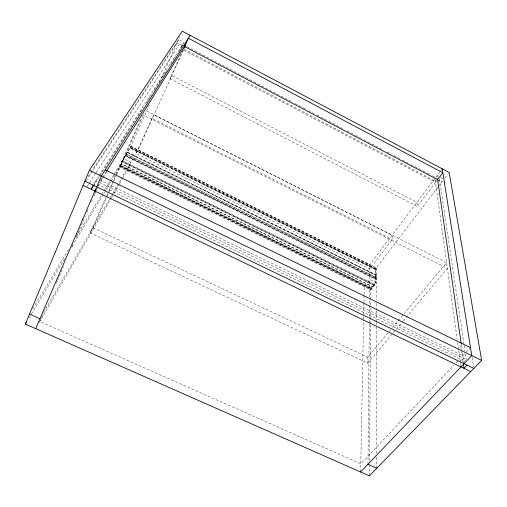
<?xml version="1.0" encoding="UTF-8"?>
<svg xmlns="http://www.w3.org/2000/svg" width="507" height="507" viewBox="0 0 507 507"><rect width="100%" height="100%" fill="white"/><g stroke="black" fill="none" stroke-linecap="round" stroke-linejoin="round"><path stroke-width="0.38" stroke-dasharray="2.54 1.9" d="M374.09 285.359L374.09 284.592L122.498 161.15L122.117 161.777L374.09 285.359L372.981 287.044L121.224 163.71L372.981 286.785M374.312 284.307L374.312 285.333L122.143 161.644L122.65 160.808L374.312 284.307L374.534 284.021A1.686 0.532 -63.8 0 0 375.421 281.86L375.414 278.33L376.08 277.475L126.129 154.318M371.878 288.204L120.59 165.212L371.878 288.204L370.997 289.339L119.982 166.581M369.394 475.845L369.47 465.553M369.508 460.806L370.516 324.695M370.522 323.91L370.554 319.949M370.56 319.157L370.642 308.079M370.668 304.916L370.699 300.169M370.706 299.377L370.794 288.775L374.312 284.053A1.679 0.532 -63.8 0 0 375.199 281.892L375.186 269.496L376.27 267.962M370.997 289.339L371.004 288.572L374.09 284.592M367.968 464.279L369.305 323.732M369.311 322.946L369.343 319.784M369.375 316.628L369.533 300.049M369.565 296.887L369.869 264.667L434.987 178.432M106.451 196.095L90.138 232.852L367.67 363.215L367.74 357.175L392.012 328.105M360.616 471.973L363.582 319.936M363.601 319.144L363.912 303.306M363.925 302.514L364.064 295.391M364.077 294.599L364.235 286.683L369.73 279.515L376.314 282.754L370.775 289.877L119.703 167.133L123.524 158.533L130.964 162.189L127.092 170.745L123.131 177.583M42.62 315.018L39.812 321.533L360.781 463.785L453.942 365.186M56.359 283.179L57.297 281.005M57.608 280.282L63.54 266.536M71.658 247.72L72.596 245.546M76.031 237.587L85.398 215.881M86.957 212.262L87.895 210.088M91.33 202.128L92.261 199.961M93.827 196.342L94.765 194.168M95.075 193.446L96.013 191.278M96.324 190.55L97.883 186.937M98.2 186.208L98.821 184.763L459.9 358.88L458.816 360.027M101.248 179.142L100.633 180.562L462.904 355.699L470.521 347.637M106.774 195.372L108.371 191.773M108.694 191.05L140.997 118.258M111.16 181.341L120.362 165.947L122.802 160.459M90.138 232.852L93.104 227.751L113.6 181.639M113.923 180.923L116.483 175.156M116.806 174.433L144.026 113.2M114.126 174.085L130.901 146.327L149.831 103.891M159.452 82.318L179.801 36.7M181.233 47.664L182.723 44.369M179.117 50.998L183.718 43M151.999 118.296L136.009 153.507L369.825 269.033L392.228 239.507L392.082 235.254L154.02 114.88L151.999 118.296L392.228 239.507M183.768 50.206L435.538 182.419L417.318 206.431L169.972 78.699L181.474 53.362M181.791 52.658L182.748 50.542M122.776 160.599L122.979 160.073M183.616 49.743L138.113 149.895L122.618 176.537M122.948 160.212L123.765 158.507M123.15 159.794L123.917 158.247M39.254 322.496L111.261 198.091M111.66 197.407L119.177 184.415M119.57 183.737L122.738 178.268M43.551 312.54L109.905 198.408M110.304 197.724L122.225 177.222M29.013 317.997L64.801 258.462M72.121 246.288L104.657 192.166M105.063 191.488L110.754 182.019M32.797 308.643L69.167 248.462M76.525 236.294L101.457 195.043M101.863 194.371L103.498 191.665M103.91 190.987L109.626 181.525M110.038 180.847L113.714 174.763M123.892 158.38L130.863 146.403L376.27 267.93M169.972 78.699L171.898 75.537L416.944 202.331L417.318 206.431M100.906 180.124L102.167 178.115M102.585 177.45L106.356 171.423M98.035 186.018L102.851 178.306M103.27 177.64L106.622 172.272M99.575 176.284L94.074 184.954L95.874 180.733L98.726 182.108M99.999 175.618L143.151 107.642M146.117 102.978L151.618 94.315M154.153 90.316L159.654 81.652M162.62 76.988L167.272 69.655M170.65 64.338L175.745 56.315M93.953 183.743L99.055 175.739M99.264 175.409L183.591 43.006M87.141 186.456L95.734 173.204M96.159 172.545L179.491 44.02M86.146 180.765L177.095 42.759L182.533 45.624M87.926 176.506L90.544 172.551M90.975 171.892L178.565 39.47L184.016 42.341M435.811 177.342L440.355 171.334M440.824 170.707L442.243 168.831M435.367 181.189L436.197 180.099M437.902 181.76L439.563 179.573M438.029 187.058L376.27 267.835L376.359 300.112M438.511 186.43L443.105 180.422M444.886 178.09L448.213 173.743M130.629 146.865L376.055 268.361L375.408 269.217L375.414 278.077L125.793 155.142M376.061 269.578L376.276 269.293L130.185 147.512L130.033 147.854L376.061 269.578L376.055 268.361M376.074 275.231L376.289 274.946L127.39 152.138L127.238 152.48L376.074 275.231L376.074 277.221L375.414 278.077M376.08 279.484L376.302 279.199L125.286 155.617L125.134 155.966L376.08 279.484L376.08 277.475M392.519 327.497L403.642 314.169M404.149 313.567L446.616 262.683L145.306 110.317M367.67 363.215L392.557 333.612M393.064 333.004L395.606 329.987M396.113 329.385L402.71 321.527M403.223 320.925L447.402 268.361L143.304 115.013M456.11 362.892L458.271 360.597M460.736 360.769L463.252 358.113M93.104 227.751L367.74 357.175M99.435 182.45L466.225 359.552L463.195 362.727L460.527 343.98M371.004 288.312L120.489 165.738L120.21 166.29L370.782 288.851M120.362 165.947L371.004 288.572M127.27 152.341L376.295 275.193M376.074 277.221L126.249 154.109L125.666 155.351L375.414 278.33M130.901 146.327L369.869 264.667M375.408 268.97L130.293 147.689L130.026 148.221L375.186 269.496M184.339 49.299L436.787 181.937M438.625 176.544L437.047 175.707L437.383 178.058M440.52 177.539L443.251 178.977M186.925 46.581L261.105 85.632M261.53 85.854L292.596 102.211M295.169 103.561L305.683 109.094M308.484 110.57L314.093 113.524M316.894 115L344.228 129.386M347.029 130.863L352.783 133.892M355.439 135.293L361.18 138.31M363.855 139.717L382.874 149.73M386.98 151.891L391.271 154.153M393.99 155.579L399.674 158.571M402.4 160.009L408.072 162.994M410.866 164.464L424.866 171.835M427.629 173.293L429.765 174.414M432.534 175.872L438.162 178.838M437.091 179.541L441.863 182.045M472.118 357.46L473.601 366.834M439.499 179.161L464.044 344.811M464.139 345.463L464.97 351.059M465.413 354.07L466.244 359.653M461.237 344.101L462.029 349.583M462.479 352.714L464.051 363.677M435.171 179.763L457.225 339.506M457.656 342.637L458.626 349.672M458.734 350.451L460.356 362.182M460.464 362.961L460.901 366.149M376.371 303.275L376.384 309.587M376.39 310.373L376.416 321.425M376.422 322.211L376.777 453.214M376.79 457.156L376.815 468.208"/><path stroke-width="0.76" d="M25.35 324.087L89.384 170.289L182.273 31.155L449.164 172.494L481.65 360.376L369.394 475.845L25.35 324.087L26.573 322.059M93.104 185.08L91.298 189.32L93.846 185.309M35.693 328.65L101.337 176.081L190.163 35.338M184.237 47.614L185.131 45.636M106.356 171.423L185.987 44.274M94.898 191.05L96.153 189.035M184.079 48.216L184.922 46.878M360.616 471.973L471.783 355.591L442.243 168.831M467.048 365.122L463.994 368.31L463.322 363.608M29.526 314.048L39.977 318.688M367.968 464.279L376.815 468.208M84.878 181.113L473.849 368.399M83.097 185.385L470.769 371.568M89.384 170.289L481.65 360.376M105.228 169.915L470.521 347.637M437.497 178.838L461.129 343.315M188.344 38.215L184.567 46.543L437.617 179.674L442.865 172.76L188.344 38.215"/></g></svg>
